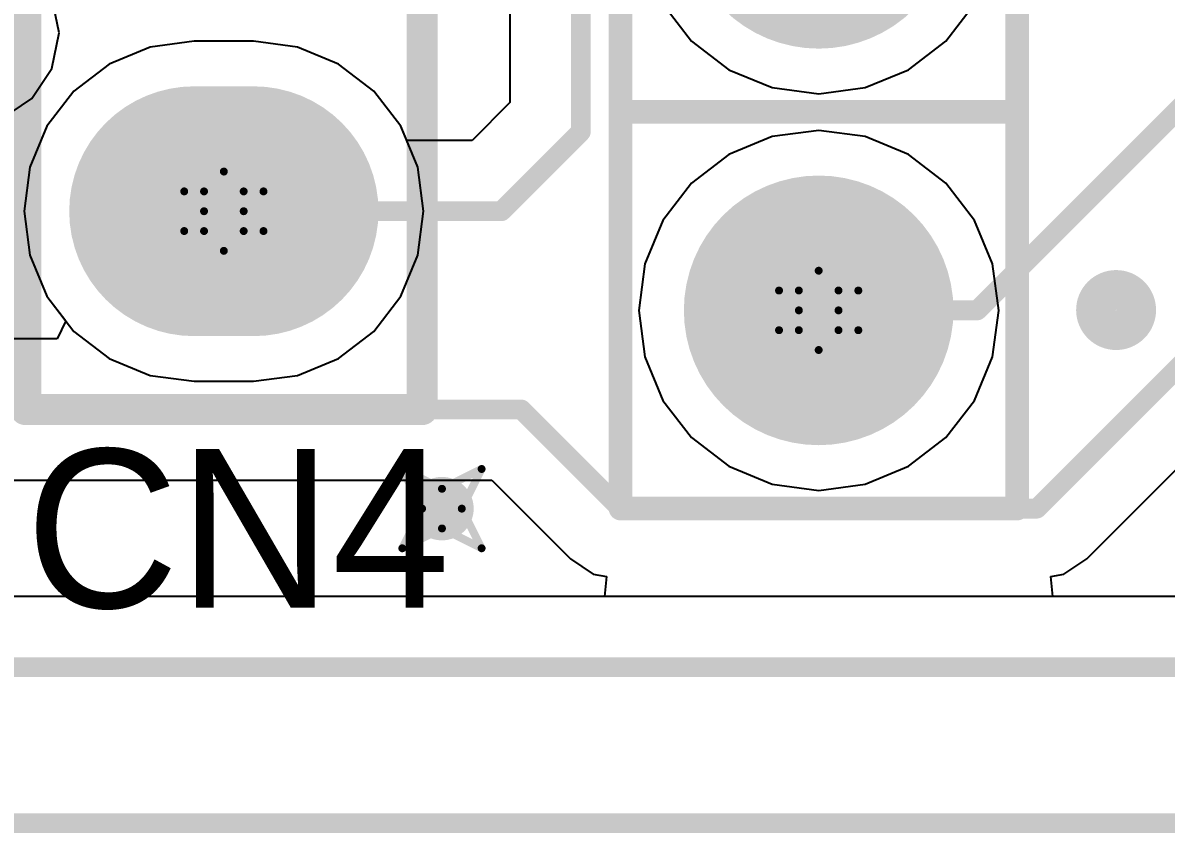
# Model space of a CAD drawing. Header units: millimetres. Extents: x 2.26 to 6.57, y 1.2 to 4.64.
# Drawn here: x 2.7576 to 3.0459, y 3.4463 to 3.6506 of the extents above; entities that cross this region are included whole.
import ezdxf

# ---------------------------------------------------------------- set-up
doc = ezdxf.new("R2010")
doc.units = ezdxf.units.MM
doc.header["$MEASUREMENT"] = 0
for name, color, linetype in [('BottomLayer', 5, 'Continuous'), ('BottomSolder', 6, 'Continuous'), ('DrillDrawing', 1, 'Continuous'), ('KeepOutLayer', 6, 'Continuous'), ('Mechanical1', 6, 'Continuous'), ('MultiLayer', 9, 'Continuous'), ('PadHoleLayer', 156, 'Continuous'), ('TopLayer', 1, 'Continuous'), ('TopOverlay', 2, 'Continuous'), ('TopSolder', 216, 'Continuous'), ('ViaHoleLayer', 16, 'Continuous')]:
    doc.layers.add(name, color=color, linetype=linetype)

# ---------------------------------------------------------------- blocks, each defined once
blk = doc.blocks.new('1_6P_88')
at = {"layer": 'BottomLayer', "const_width": 0.055}
blk.add_lwpolyline([(0.5, 0.0075), (0.5, -0.0075)], dxfattribs=at)
at = {"layer": 'BottomLayer', "const_width": 0.0275}
for points in [[(0.48625, 0.0075, 1), (0.51375, 0.0075, 1)], [(0.48625, -0.0075, 1), (0.51375, -0.0075, 1)]]:
    blk.add_lwpolyline(points, format="xyb", close=True, dxfattribs=at)
at = {"layer": 'BottomSolder', "const_width": 0.063}
blk.add_lwpolyline([(0.5, 0.0075), (0.5, -0.0075)], dxfattribs=at)
at = {"layer": 'BottomSolder', "const_width": 0.0315}
for points in [[(0.48425, 0.0075, 1), (0.51575, 0.0075, 1)], [(0.48425, -0.0075, 1), (0.51575, -0.0075, 1)]]:
    blk.add_lwpolyline(points, format="xyb", close=True, dxfattribs=at)
at = {"layer": 'MultiLayer', "const_width": 0.055}
blk.add_lwpolyline([(0.5, 0.0075), (0.5, -0.0075)], dxfattribs=at)
at = {"layer": 'MultiLayer', "const_width": 0.0275}
for points in [[(0.48625, 0.0075, 1), (0.51375, 0.0075, 1)], [(0.48625, -0.0075, 1), (0.51375, -0.0075, 1)]]:
    blk.add_lwpolyline(points, format="xyb", close=True, dxfattribs=at)
at = {"layer": 'PadHoleLayer', "const_width": 0.02}
blk.add_lwpolyline([(0.49, 0, 1), (0.51, 0, 1)], format="xyb", close=True, dxfattribs=at)
at = {"layer": 'TopLayer', "const_width": 0.055}
blk.add_lwpolyline([(0.5, 0.0075), (0.5, -0.0075)], dxfattribs=at)
at = {"layer": 'TopLayer', "const_width": 0.0275}
for points in [[(0.48625, 0.0075, 1), (0.51375, 0.0075, 1)], [(0.48625, -0.0075, 1), (0.51375, -0.0075, 1)]]:
    blk.add_lwpolyline(points, format="xyb", close=True, dxfattribs=at)
at = {"layer": 'TopOverlay', "const_width": 0.00787}
for points in [[(0.55, 0.05), (-0.05, 0.05)], [(0.55, -0.05), (0.55, 0.05)], [(0.55, -0.05), (-0.05, -0.05)]]:
    blk.add_lwpolyline(points, dxfattribs=at)
at = {"layer": 'TopOverlay', "const_width": 0.00394}
for points in [[(0.54803, 0.05, 1), (0.55197, 0.05, 1)], [(0.54803, 0.05, 1), (0.55197, 0.05, 1)], [(0.54803, -0.05, 1), (0.55197, -0.05, 1)], [(0.54803, -0.05, 1), (0.55197, -0.05, 1)]]:
    blk.add_lwpolyline(points, format="xyb", close=True, dxfattribs=at)
at = {"layer": 'TopSolder', "const_width": 0.063}
blk.add_lwpolyline([(0.5, 0.0075), (0.5, -0.0075)], dxfattribs=at)
at = {"layer": 'TopSolder', "const_width": 0.0315}
for points in [[(0.48425, 0.0075, 1), (0.51575, 0.0075, 1)], [(0.48425, -0.0075, 1), (0.51575, -0.0075, 1)]]:
    blk.add_lwpolyline(points, format="xyb", close=True, dxfattribs=at)
blk = doc.blocks.new('SIP2_2_54_92')
at = {"layer": 'BottomLayer', "const_width": 0.03}
for points in [[(-0.015, 0, 1), (0.015, 0, 1)], [(0.085, 0, 1), (0.115, 0, 1)]]:
    blk.add_lwpolyline(points, format="xyb", close=True, dxfattribs=at)
at = {"layer": 'BottomSolder', "const_width": 0.034}
for points in [[(-0.017, 0, 1), (0.017, 0, 1)], [(0.083, 0, 1), (0.117, 0, 1)]]:
    blk.add_lwpolyline(points, format="xyb", close=True, dxfattribs=at)
at = {"layer": 'MultiLayer', "const_width": 0.03}
for points in [[(-0.015, 0, 1), (0.015, 0, 1)], [(0.085, 0, 1), (0.115, 0, 1)]]:
    blk.add_lwpolyline(points, format="xyb", close=True, dxfattribs=at)
at = {"layer": 'PadHoleLayer', "const_width": 0.02}
for points in [[(-0.01, 0, 1), (0.01, 0, 1)], [(0.09, 0, 1), (0.11, 0, 1)]]:
    blk.add_lwpolyline(points, format="xyb", close=True, dxfattribs=at)
at = {"layer": 'TopLayer', "const_width": 0.03}
for points in [[(-0.015, 0, 1), (0.015, 0, 1)], [(0.085, 0, 1), (0.115, 0, 1)]]:
    blk.add_lwpolyline(points, format="xyb", close=True, dxfattribs=at)
at = {"layer": 'TopOverlay', "const_width": 0.006}
for points in [[(-0.04996, 0.04996), (-0.04996, -0.05004)], [(-0.04996, 0.04996), (0.15004, 0.04996)], [(0.05004, 0.04996), (0.05004, -0.05004)], [(0.15004, 0.04996), (0.15004, -0.05004)], [(-0.04996, -0.05004), (0.15004, -0.05004)]]:
    blk.add_lwpolyline(points, dxfattribs=at)
at = {"layer": 'TopOverlay'}
for points, const_width in [([(-0.05146, 0.04996, 1), (-0.04846, 0.04996, 1)], 0.003), ([(-0.05146, 0.04996, 1), (-0.04846, 0.04996, 1)], 0.003), ([(0.04854, 0.04996, 1), (0.05154, 0.04996, 1)], 0.003), ([(0.14854, 0.04996, 1), (0.15154, 0.04996, 1)], 0.003), ([(0.14854, 0.04996, 1), (0.15154, 0.04996, 1)], 0.003), ([(-0.05146, -0.05004, 1), (-0.04846, -0.05004, 1)], 0.003), ([(-0.05146, -0.05004, 1), (-0.04846, -0.05004, 1)], 0.003), ([(0.04854, -0.05004, 1), (0.05154, -0.05004, 1)], 0.003), ([(0.14854, -0.05004, 1), (0.15154, -0.05004, 1)], 0.003), ([(0.14854, -0.05004, 1), (0.15154, -0.05004, 1)], 0.003), ([(0.00516, -0.075, 1), (-0.005, -0.075, 1)], 0.01), ([(-0.0075, -0.075, 1), (-0.0025, -0.075, 1)], 0.005), ([(0.00266, -0.075, 1), (0.00766, -0.075, 1)], 0.005)]:
    blk.add_lwpolyline(points, format="xyb", close=True, dxfattribs=dict(at, const_width=const_width))
at = {"layer": 'TopSolder', "const_width": 0.034}
for points in [[(-0.017, 0, 1), (0.017, 0, 1)], [(0.083, 0, 1), (0.117, 0, 1)]]:
    blk.add_lwpolyline(points, format="xyb", close=True, dxfattribs=at)

msp = doc.modelspace()

# ---------------------------------------------------------------- linework, layer by layer
at = {"layer": 'BottomLayer'}
for p, q in [((2.76672, 3.64815), (2.76493, 3.65712)), ((2.91896, 3.65546), (2.92617, 3.64606)), ((2.99036, 3.64606), (2.99758, 3.65546)), ((2.76493, 3.63918), (2.76672, 3.64815)), ((2.78967, 3.64456), (2.77933, 3.64027)), ((2.80077, 3.64602), (2.78967, 3.64456)), ((2.81577, 3.64602), (2.80077, 3.64602)), ((2.82686, 3.64456), (2.81577, 3.64602)), ((2.8372, 3.64027), (2.82686, 3.64456)), ((2.92617, 3.64606), (2.93557, 3.63884)), ((2.98096, 3.63884), (2.99036, 3.64606)), ((2.75985, 3.63157), (2.76493, 3.63918)), ((2.77933, 3.64027), (2.77046, 3.63346)), ((2.84608, 3.63346), (2.8372, 3.64027)), ((2.93557, 3.63884), (2.94652, 3.63431)), ((2.97002, 3.63431), (2.98096, 3.63884)), ((2.77046, 3.63346), (2.76364, 3.62458)), ((2.85289, 3.62458), (2.84608, 3.63346)), ((2.94652, 3.63431), (2.95827, 3.63276)), ((2.95827, 3.63276), (2.97002, 3.63431)), ((2.75224, 3.62648), (2.75985, 3.63157)), ((2.76364, 3.62458), (2.75936, 3.61424)), ((2.85717, 3.61424), (2.85289, 3.62458)), ((2.94652, 3.62199), (2.93557, 3.61746)), ((2.95827, 3.62354), (2.94652, 3.62199)), ((2.97002, 3.62199), (2.95827, 3.62354)), ((2.98096, 3.61746), (2.97002, 3.62199)), ((2.93557, 3.61746), (2.92617, 3.61024)), ((2.99036, 3.61024), (2.98096, 3.61746)), ((2.75936, 3.61424), (2.7579, 3.60315)), ((2.85863, 3.60315), (2.85717, 3.61424)), ((2.92617, 3.61024), (2.91896, 3.60084)), ((2.99758, 3.60084), (2.99036, 3.61024)), ((2.7579, 3.60315), (2.75936, 3.59205)), ((2.85717, 3.59205), (2.85863, 3.60315)), ((2.91896, 3.60084), (2.91443, 3.5899)), ((3.00211, 3.5899), (2.99758, 3.60084)), ((2.75936, 3.59205), (2.76364, 3.58172)), ((2.85289, 3.58172), (2.85717, 3.59205)), ((2.91443, 3.5899), (2.91288, 3.57815)), ((3.00366, 3.57815), (3.00211, 3.5899)), ((2.76364, 3.58172), (2.77046, 3.57284)), ((2.84608, 3.57284), (2.85289, 3.58172)), ((2.91288, 3.57815), (2.91443, 3.5664)), ((3.00211, 3.5664), (3.00366, 3.57815)), ((2.77046, 3.57284), (2.77933, 3.56603)), ((2.8372, 3.56603), (2.84608, 3.57284)), ((2.91443, 3.5664), (2.91896, 3.55546)), ((2.99758, 3.55546), (3.00211, 3.5664)), ((2.77933, 3.56603), (2.78967, 3.56174)), ((2.82686, 3.56174), (2.8372, 3.56603)), ((2.78967, 3.56174), (2.80077, 3.56028)), ((2.81577, 3.56028), (2.82686, 3.56174)), ((2.80077, 3.56028), (2.81577, 3.56028)), ((2.91896, 3.55546), (2.92617, 3.54606)), ((2.99036, 3.54606), (2.99758, 3.55546)), ((2.92617, 3.54606), (2.93557, 3.53884)), ((2.98096, 3.53884), (2.99036, 3.54606)), ((2.93557, 3.53884), (2.94652, 3.53431)), ((2.97002, 3.53431), (2.98096, 3.53884)), ((2.94652, 3.53431), (2.95827, 3.53276)), ((2.95827, 3.53276), (2.97002, 3.53431)), ((3.09055, 3.50603), (2.49816, 3.50603))]:
    msp.add_line(p, q, dxfattribs=at)
at = {"layer": 'BottomLayer', "const_width": 0.008}
msp.add_lwpolyline([(2.85927, 3.52815, 1), (2.86727, 3.52815, 1)], format="xyb", close=True, dxfattribs=at)
at = {"layer": 'DrillDrawing', "const_width": 0.002}
for points in [[(2.80327, 3.60815), (2.80827, 3.61315)], [(2.80827, 3.61315), (2.81327, 3.60815)], [(2.79827, 3.60815), (2.80327, 3.60315)], [(2.79827, 3.60815), (2.80327, 3.60815)], [(2.81327, 3.60815), (2.81827, 3.60815)], [(2.81327, 3.60315), (2.81827, 3.60815)], [(2.79827, 3.59815), (2.80327, 3.60315)], [(2.81327, 3.60315), (2.81827, 3.59815)], [(2.79827, 3.59815), (2.80327, 3.59815)], [(2.80327, 3.59815), (2.80827, 3.59315)], [(2.80827, 3.59315), (2.81327, 3.59815)], [(2.81327, 3.59815), (2.81827, 3.59815)], [(2.95327, 3.58315), (2.95827, 3.58815)], [(2.95827, 3.58815), (2.96327, 3.58315)], [(2.94827, 3.58315), (2.95327, 3.57815)], [(2.94827, 3.58315), (2.95327, 3.58315)], [(2.96327, 3.58315), (2.96827, 3.58315)], [(2.96327, 3.57815), (2.96827, 3.58315)], [(2.94827, 3.57315), (2.95327, 3.57815)], [(2.96327, 3.57815), (2.96827, 3.57315)], [(2.94827, 3.57315), (2.95327, 3.57315)], [(2.95327, 3.57315), (2.95827, 3.56815)], [(2.95827, 3.56815), (2.96327, 3.57315)], [(2.96327, 3.57315), (2.96827, 3.57315)], [(2.85327, 3.53815), (2.86327, 3.53315)], [(2.85327, 3.53815), (2.85827, 3.52815)], [(2.86327, 3.53315), (2.87327, 3.53815)], [(2.86827, 3.52815), (2.87327, 3.53815)], [(2.85327, 3.51815), (2.85827, 3.52815)], [(2.86827, 3.52815), (2.87327, 3.51815)], [(2.85327, 3.51815), (2.86327, 3.52315)], [(2.86327, 3.52315), (2.87327, 3.51815)]]:
    msp.add_lwpolyline(points, dxfattribs=at)
at = {"layer": 'DrillDrawing', "const_width": 0.001}
for points in [[(2.80777, 3.61315, 1), (2.80877, 3.61315, 1)], [(2.80777, 3.61315, 1), (2.80877, 3.61315, 1)], [(2.79777, 3.60815, 1), (2.79877, 3.60815, 1)], [(2.79777, 3.60815, 1), (2.79877, 3.60815, 1)], [(2.80277, 3.60815, 1), (2.80377, 3.60815, 1)], [(2.80277, 3.60815, 1), (2.80377, 3.60815, 1)], [(2.81277, 3.60815, 1), (2.81377, 3.60815, 1)], [(2.81277, 3.60815, 1), (2.81377, 3.60815, 1)], [(2.81777, 3.60815, 1), (2.81877, 3.60815, 1)], [(2.81777, 3.60815, 1), (2.81877, 3.60815, 1)], [(2.80277, 3.60315, 1), (2.80377, 3.60315, 1)], [(2.80277, 3.60315, 1), (2.80377, 3.60315, 1)], [(2.81277, 3.60315, 1), (2.81377, 3.60315, 1)], [(2.81277, 3.60315, 1), (2.81377, 3.60315, 1)], [(2.79777, 3.59815, 1), (2.79877, 3.59815, 1)], [(2.79777, 3.59815, 1), (2.79877, 3.59815, 1)], [(2.80277, 3.59815, 1), (2.80377, 3.59815, 1)], [(2.80277, 3.59815, 1), (2.80377, 3.59815, 1)], [(2.81277, 3.59815, 1), (2.81377, 3.59815, 1)], [(2.81277, 3.59815, 1), (2.81377, 3.59815, 1)], [(2.81777, 3.59815, 1), (2.81877, 3.59815, 1)], [(2.81777, 3.59815, 1), (2.81877, 3.59815, 1)], [(2.80777, 3.59315, 1), (2.80877, 3.59315, 1)], [(2.80777, 3.59315, 1), (2.80877, 3.59315, 1)], [(2.95777, 3.58815, 1), (2.95877, 3.58815, 1)], [(2.95777, 3.58815, 1), (2.95877, 3.58815, 1)], [(2.94777, 3.58315, 1), (2.94877, 3.58315, 1)], [(2.94777, 3.58315, 1), (2.94877, 3.58315, 1)], [(2.95277, 3.58315, 1), (2.95377, 3.58315, 1)], [(2.95277, 3.58315, 1), (2.95377, 3.58315, 1)], [(2.96277, 3.58315, 1), (2.96377, 3.58315, 1)], [(2.96277, 3.58315, 1), (2.96377, 3.58315, 1)], [(2.96777, 3.58315, 1), (2.96877, 3.58315, 1)], [(2.96777, 3.58315, 1), (2.96877, 3.58315, 1)], [(2.95277, 3.57815, 1), (2.95377, 3.57815, 1)], [(2.95277, 3.57815, 1), (2.95377, 3.57815, 1)], [(2.96277, 3.57815, 1), (2.96377, 3.57815, 1)], [(2.96277, 3.57815, 1), (2.96377, 3.57815, 1)], [(2.94777, 3.57315, 1), (2.94877, 3.57315, 1)], [(2.94777, 3.57315, 1), (2.94877, 3.57315, 1)], [(2.95277, 3.57315, 1), (2.95377, 3.57315, 1)], [(2.95277, 3.57315, 1), (2.95377, 3.57315, 1)], [(2.96277, 3.57315, 1), (2.96377, 3.57315, 1)], [(2.96277, 3.57315, 1), (2.96377, 3.57315, 1)], [(2.96777, 3.57315, 1), (2.96877, 3.57315, 1)], [(2.96777, 3.57315, 1), (2.96877, 3.57315, 1)], [(2.95777, 3.56815, 1), (2.95877, 3.56815, 1)], [(2.95777, 3.56815, 1), (2.95877, 3.56815, 1)], [(2.85277, 3.53815, 1), (2.85377, 3.53815, 1)], [(2.85277, 3.53815, 1), (2.85377, 3.53815, 1)], [(2.87277, 3.53815, 1), (2.87377, 3.53815, 1)], [(2.87277, 3.53815, 1), (2.87377, 3.53815, 1)], [(2.86277, 3.53315, 1), (2.86377, 3.53315, 1)], [(2.86277, 3.53315, 1), (2.86377, 3.53315, 1)], [(2.85777, 3.52815, 1), (2.85877, 3.52815, 1)], [(2.85777, 3.52815, 1), (2.85877, 3.52815, 1)], [(2.86777, 3.52815, 1), (2.86877, 3.52815, 1)], [(2.86777, 3.52815, 1), (2.86877, 3.52815, 1)], [(2.86277, 3.52315, 1), (2.86377, 3.52315, 1)], [(2.86277, 3.52315, 1), (2.86377, 3.52315, 1)], [(2.85277, 3.51815, 1), (2.85377, 3.51815, 1)], [(2.85277, 3.51815, 1), (2.85377, 3.51815, 1)], [(2.87277, 3.51815, 1), (2.87377, 3.51815, 1)], [(2.87277, 3.51815, 1), (2.87377, 3.51815, 1)]]:
    msp.add_lwpolyline(points, format="xyb", close=True, dxfattribs=at)
at = {"layer": 'KeepOutLayer', "const_width": 0.005}
for points in [[(2.48031, 3.48819), (3.09055, 3.48819)], [(2.48031, 3.44882), (3.09055, 3.44882)]]:
    msp.add_lwpolyline(points, dxfattribs=at)
at = {"layer": 'Mechanical1', "const_width": 0.005}
for points in [[(2.48031, 3.48819), (3.09055, 3.48819)], [(2.48031, 3.44882), (3.09055, 3.44882)]]:
    msp.add_lwpolyline(points, dxfattribs=at)
at = {"layer": 'MultiLayer', "const_width": 0.008}
msp.add_lwpolyline([(2.85927, 3.52815, 1), (2.86727, 3.52815, 1)], format="xyb", close=True, dxfattribs=at)
at = {"layer": 'TopLayer'}
for p, q in [((2.88042, 3.68492), (2.88042, 3.63054)), ((2.76672, 3.64815), (2.76493, 3.65712)), ((2.76493, 3.63918), (2.76672, 3.64815)), ((2.78967, 3.64456), (2.77933, 3.64027)), ((2.80077, 3.64602), (2.78967, 3.64456)), ((2.81577, 3.64602), (2.80077, 3.64602)), ((2.82686, 3.64456), (2.81577, 3.64602)), ((2.8372, 3.64027), (2.82686, 3.64456)), ((2.75985, 3.63157), (2.76493, 3.63918)), ((2.77933, 3.64027), (2.77046, 3.63346)), ((2.84608, 3.63346), (2.8372, 3.64027)), ((2.77046, 3.63346), (2.76364, 3.62458)), ((2.85289, 3.62458), (2.84608, 3.63346)), ((2.75224, 3.62648), (2.75985, 3.63157)), ((2.88042, 3.63054), (2.87088, 3.62099)), ((2.76364, 3.62458), (2.75936, 3.61424)), ((2.85438, 3.62099), (2.85289, 3.62458)), ((2.87088, 3.62099), (2.85438, 3.62099)), ((2.75936, 3.61424), (2.7579, 3.60315)), ((2.7579, 3.60315), (2.75936, 3.59205)), ((2.75936, 3.59205), (2.76364, 3.58172)), ((2.76364, 3.58172), (2.76843, 3.57548)), ((2.76843, 3.57548), (2.76622, 3.57099)), ((2.76622, 3.57099), (2.71066, 3.57099)), ((3.02588, 3.51553), (3.06016, 3.54981)), ((2.70327, 3.53531), (2.87588, 3.53531)), ((2.87588, 3.53531), (2.89565, 3.51553)), ((2.89565, 3.51553), (2.89565, 3.51553)), ((2.89565, 3.51553), (2.90144, 3.51166)), ((3.0201, 3.51166), (3.02588, 3.51553)), ((2.90144, 3.51166), (2.90474, 3.51101)), ((3.01679, 3.51101), (3.0201, 3.51166)), ((2.90474, 3.51101), (2.90425, 3.50603)), ((3.01728, 3.50603), (3.01679, 3.51101)), ((2.90425, 3.50603), (2.49816, 3.50603)), ((3.09055, 3.50603), (3.01728, 3.50603))]:
    msp.add_line(p, q, dxfattribs=at)
at = {"layer": 'TopLayer', "const_width": 0.005}
for points in [[(2.89827, 3.62315), (2.89827, 3.77815)], [(2.99827, 3.57815), (3.07827, 3.65815)], [(2.87827, 3.60315), (2.89827, 3.62315)], [(2.80827, 3.60315), (2.87827, 3.60315)], [(2.95827, 3.57815), (2.99827, 3.57815)], [(3.01327, 3.52815), (3.05277, 3.56765)], [(2.70327, 3.55315), (2.88327, 3.55315)], [(2.88327, 3.55315), (2.90827, 3.52815)], [(2.90827, 3.52815), (3.01327, 3.52815)]]:
    msp.add_lwpolyline(points, dxfattribs=at)
at = {"layer": 'TopLayer'}
for points, const_width in [([(2.89702, 3.62315, 1), (2.89952, 3.62315, 1)], 0.0025), ([(2.89702, 3.62315, 1), (2.89952, 3.62315, 1)], 0.0025), ([(2.80702, 3.60315, 1), (2.80952, 3.60315, 1)], 0.0025), ([(2.87702, 3.60315, 1), (2.87952, 3.60315, 1)], 0.0025), ([(2.87702, 3.60315, 1), (2.87952, 3.60315, 1)], 0.0025), ([(2.95702, 3.57815, 1), (2.95952, 3.57815, 1)], 0.0025), ([(2.99702, 3.57815, 1), (2.99952, 3.57815, 1)], 0.0025), ([(2.99702, 3.57815, 1), (2.99952, 3.57815, 1)], 0.0025), ([(2.88202, 3.55315, 1), (2.88452, 3.55315, 1)], 0.0025), ([(2.88202, 3.55315, 1), (2.88452, 3.55315, 1)], 0.0025), ([(2.85927, 3.52815, 1), (2.86727, 3.52815, 1)], 0.008), ([(2.90702, 3.52815, 1), (2.90952, 3.52815, 1)], 0.0025), ([(2.90702, 3.52815, 1), (2.90952, 3.52815, 1)], 0.0025), ([(3.01202, 3.52815, 1), (3.01452, 3.52815, 1)], 0.0025), ([(3.01202, 3.52815, 1), (3.01452, 3.52815, 1)], 0.0025)]:
    msp.add_lwpolyline(points, format="xyb", close=True, dxfattribs=dict(at, const_width=const_width))
at = {"layer": 'ViaHoleLayer', "const_width": 0.004}
msp.add_lwpolyline([(2.86127, 3.52815, 1), (2.86527, 3.52815, 1)], format="xyb", close=True, dxfattribs=at)

# ---------------------------------------------------------------- block references
for name, p, rotation in [('1_6P_88', (2.80827, 4.10315), 270), ('SIP2_2_54_92', (2.95827, 3.57815), 90)]:
    msp.add_blockref(name, p, dxfattribs=dict(rotation=rotation))

# ---------------------------------------------------------------- texts
at = {"layer": 'TopOverlay'}
msp.add_text('CN4', height=0.04, dxfattribs=at).set_placement((2.75827, 3.50315))

doc.saveas('drawing.dxf')
